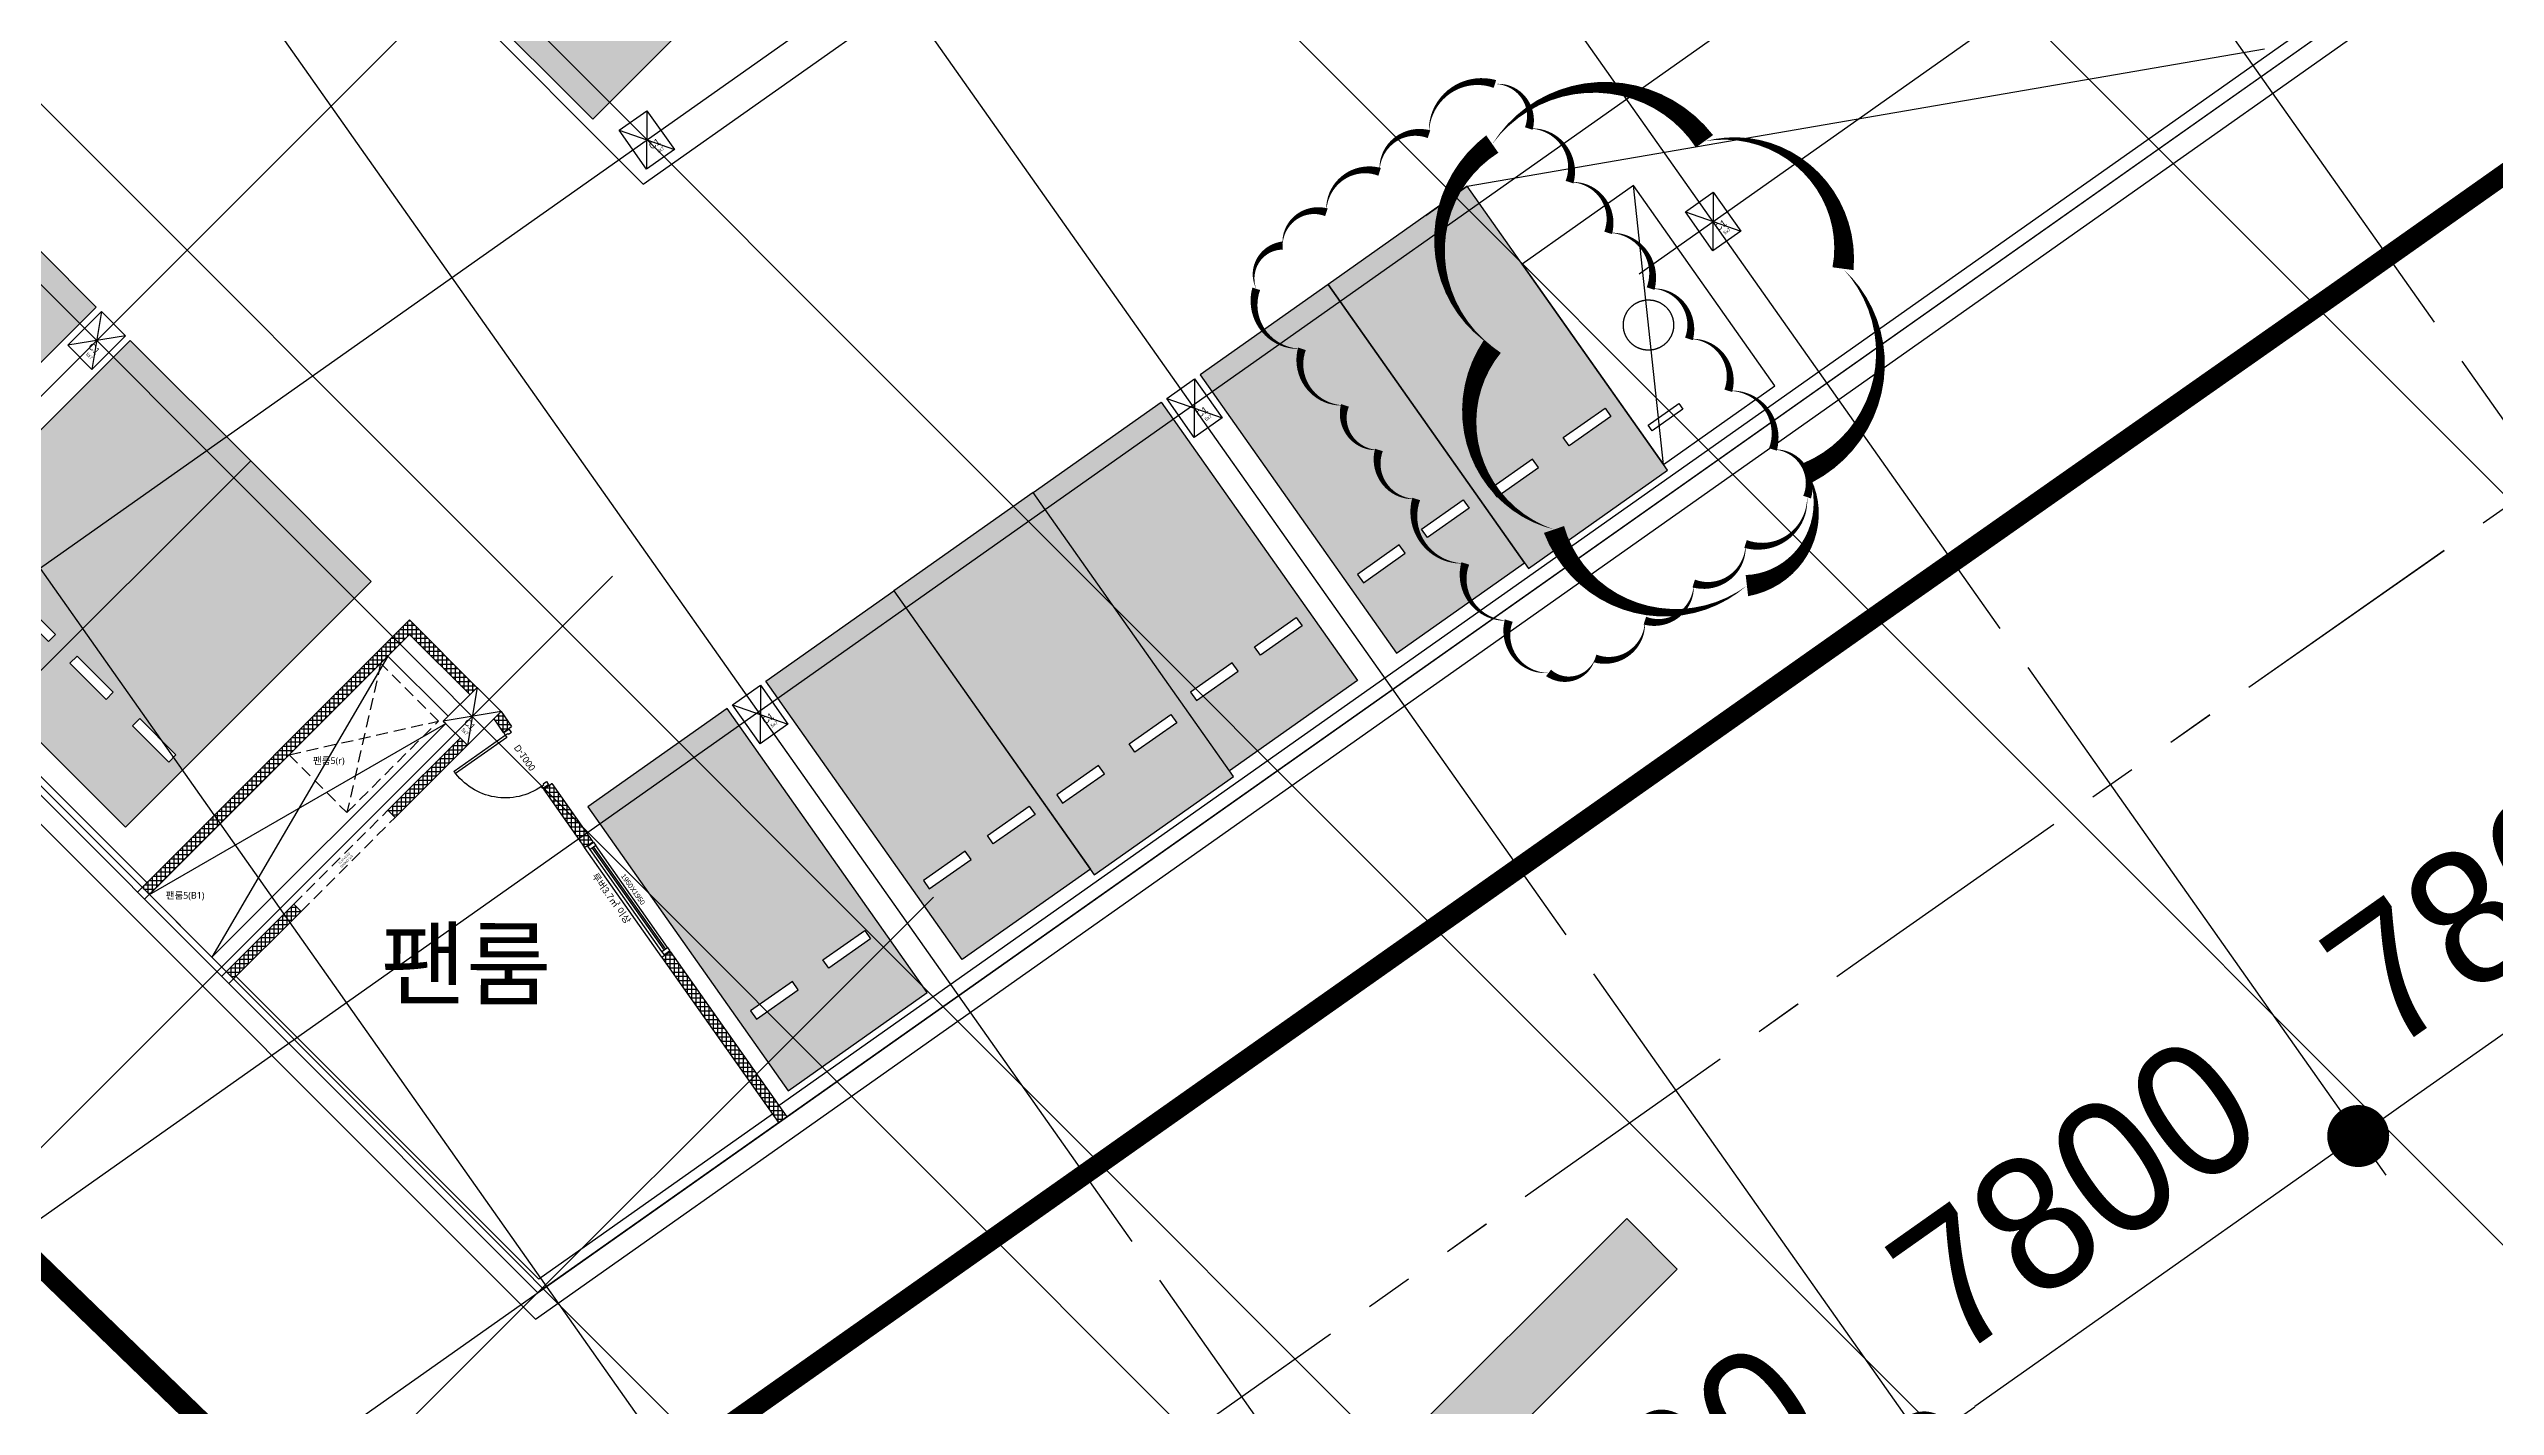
# Model space of a CAD drawing. Header units: millimetres. Extents: x -21000 to 567700, y 435000 to 850800.
# Drawn here: x 263526 to 299436, y 527319 to 547239 of the extents above; entities that cross this region are included whole.
import ezdxf
from ezdxf.enums import TextEntityAlignment as Align
from ezdxf.xclip import XClip

# ---------------------------------------------------------------- set-up
doc = ezdxf.new("R2010")
doc.units = ezdxf.units.MM
doc.header["$LTSCALE"] = 700
doc.header["$XCLIPFRAME"] = 2
for name, pattern in [('AB_Pbase$0$HIDDEN1', [0.375, 0.25, -0.125]), ('AB_Pbase$0$PHANTOMX2', [5, 2.5, -0.5, 0.5, -0.5, 0.5, -0.5]), ('AB_Pbase$0$주차장기둥$0$CEN', [62, 60, -1, 0, -1]), ('AB_Pbase$0$주차장기둥$0$PHANTOMX2', [5, 2.5, -0.5, 0.5, -0.5, 0.5, -0.5]), ('AB_Pbase$0$지하1층 동골조$0$PHANTOMX2', [5, 2.5, -0.5, 0.5, -0.5, 0.5, -0.5])]:
    doc.linetypes.add(name, pattern=pattern)
doc.layers.get('0').update_dxf_attribs({"color": 2})
doc.layers.get('Defpoints').update_dxf_attribs({"color": 171})
for name, color, linetype in [('AB_Pbase$0$$0$A-WIN', 4, 'Continuous'), ('AB_Pbase$0$$0$A-WIN-SILL', 8, 'Continuous'), ('AB_Pbase$0$$0$AUDIT_D_140902091233-406', 5, 'Continuous'), ('AB_Pbase$0$$0$P-BW', 3, 'Continuous'), ('AB_Pbase$0$da-open con', 1, 'Continuous'), ('AB_Pbase$0$da-open hid', 8, 'AB_Pbase$0$HIDDEN1'), ('AB_Pbase$0$ELE8', 8, 'Continuous'), ('AB_Pbase$0$FIN', 6, 'Continuous'), ('AB_Pbase$0$SITE', 3, 'AB_Pbase$0$PHANTOMX2'), ('AB_Pbase$0$WAL', 3, 'Continuous'), ('AB_Pbase$0$WIN', 4, 'Continuous'), ('AB_Pbase$0$WIN1', 1, 'Continuous'), ('AB_Pbase$0$건축open', 4, 'AB_Pbase$0$HIDDEN1'), ('AB_Pbase$0$주차(경형)', 9, 'Continuous'), ('AB_Pbase$0$주차-sol', 254, 'Continuous'), ('AB_Pbase$0$주차-일반', 9, 'Continuous'), ('AB_Pbase$0$주차-확장', 7, 'Continuous'), ('AB_Pbase$0$주차장기둥$0$CEN_P', 244, 'AB_Pbase$0$주차장기둥$0$CEN'), ('MAK2', 7, 'Continuous'), ('p_구조전체평면도중심선$0$DIM', 7, 'Continuous'), ('p_구조전체평면도중심선$0$SDIM', 4, 'Continuous')]:
    doc.layers.add(name, color=color, linetype=linetype)
for name, color, linetype, plot in [('AB_Pbase$0$$0$루버 size text', 11, 'Continuous', False), ('AB_Pbase$0$AB_Pbase_지붕층_구조도void$0$DEF_TEXT', 221, 'Continuous', False), ('AB_Pbase$0$AB_Pbase_지하1층_구조도void$0$DEF_TEXT', 221, 'Continuous', False), ('AB_Pbase$0$DEFPOINT', 247, 'Continuous', False), ('AB_Pbase$0$Defponts', 161, 'Continuous', False), ('AB_Pbase$0$주차-카운터', 151, 'Continuous', False), ('AB_Pbase$0$주차장기둥$0$DEFPOINT', 247, 'Continuous', False), ('AB_Pbase$0$주차장기둥$0$Defpoints1', 235, 'Continuous', False), ('AB_Pbase$0$지하1층 동골조$0$Defpoints1', 235, 'Continuous', False)]:
    doc.layers.add(name, color=color, linetype=linetype, plot=plot)
doc.styles.add('AB_Pbase$0$$0$돋움', font='')
doc.styles.add('AB_Pbase$0$$1$돋움', font='')
doc.styles.add('AB_Pbase$0$AB_Pbase_지붕층_구조도void$0$맑은 고딕', font='malgun.ttf')
doc.styles.add('AB_Pbase$0$AB_Pbase_지하1층_구조도void$0$맑은 고딕', font='malgun.ttf')
doc.styles.add('AB_Pbase$0$돋움', font='')
doc.styles.add('AB_Pbase$0$주차장기둥$0$맑은 고딕', font='')
doc.styles.add('p_구조전체평면도중심선$0$도면기준$0$울릉도L', font='')
doc.styles.add('p_구조전체평면도중심선$0$돋움', font='')
doc.styles.get('AB_Pbase$0$$0$돋움').set_extended_font_data('Dotum')
doc.styles.get('AB_Pbase$0$$1$돋움').set_extended_font_data('Dotum')
doc.styles.get('AB_Pbase$0$돋움').set_extended_font_data('Dotum')
doc.styles.get('AB_Pbase$0$주차장기둥$0$맑은 고딕').set_extended_font_data('Dotum')
doc.styles.get('p_구조전체평면도중심선$0$도면기준$0$울릉도L').set_extended_font_data('Dotum')
doc.styles.get('p_구조전체평면도중심선$0$돋움').set_extended_font_data('Dotum')
doc.dimstyles.new('p_구조전체평면도중심선$0$ADIM', dxfattribs={"dimscale": 700, "dimtxt": 3, "dimasz": 1.5, "dimexe": 1, "dimexo": 1, "dimgap": 1, "dimtad": 1, "dimdec": 0, "dimdsep": 46, "dimtxsty": 'p_구조전체평면도중심선$0$돋움', "dimblk1": 'p_구조전체평면도중심선$0$DOT', "dimblk2": 'p_구조전체평면도중심선$0$DOT', "dimsah": 1, "dimcen": 1, "dimdle": 1.5, "dimclrd": 7, "dimclre": 7, "dimclrt": 3, "dimadec": 0, "dimazin": 0, "dimtfac": 1, "dimtdec": 0, "dimtix": 1, "dimtmove": 2, "dimatfit": 3, "dimldrblk": 'p_구조전체평면도중심선$0$_Dot', "dimfxl": 1, "dimtvp": 1, "dimtolj": 1, "dimtzin": 0, "dimarcsym": 0})

# ---------------------------------------------------------------- blocks, each defined once
blk = doc.blocks.new('AB_Pbase$0$SITE0917')
at = {"layer": 'AB_Pbase$0$SITE', "ltscale": 4, "const_width": 300, "flags": 128}
blk.add_lwpolyline([(212876, -144968), (209906, -142008), (204836, -136928), (200146, -132238), (190406, -122488), (180636, -112708), (171034, -103096), (171034, -103096), (158736, -90778), (158736, -90778), (141626, -73668), (139746, -71778), (128760, -60783), (176825, 584), (181318, 2778), (191836, 2802), (195846, 2812), (208846, 2852), (221744, 2892), (225745, 2912), (238652, 2912), (251951, 2992), (272863, 3047), (279849, 3072), (281852, 3072), (297942, 3132), (307301, 3162), (318838, 3162), (322371, 3192), (329338, 3212), (331331, 3221), (331828, 3221), (342783, 3252), (353879, 3292), (357878, 3302), (368882, 3332), (377971, 3362), (436463, 3532), (443896, 3564), (449423, 3588), (453866, 1294), (461852, -10041), (461004, -14962), (456210, -18339), (446980, -24860), (436111, -32530), (433802, -34158), (424035, -41046), (408709, -51856), (403261, -55702), (401224, -57140), (393879, -62330), (377930, -73579), (370949, -78503), (368971, -79898), (360221, -86073), (350807, -92731), (341600, -99229), (316998, -116581), (268640, -150722), (261994, -155385), (240653, -170436), (213593, -144250), (212876, -144968)], dxfattribs=at)
blk = doc.blocks.new('AB_Pbase$0$Door_s_1000')
at = {"layer": 'AB_Pbase$0$Defponts'}
for p, q in [((-10, 100), (-10, 0)), ((1010, 100), (1010, 0))]:
    blk.add_line(p, q, dxfattribs=at)
at = {"layer": 'AB_Pbase$0$WIN'}
for points in [[(40, 100), (80, 100), (80, 1020), (40, 1020)], [(55, 55), (55, 0), (0, 0), (0, 100), (40, 100), (40, 55)], [(945, 55), (945, 0), (1000, 0), (1000, 100), (960, 100), (960, 55)]]:
    blk.add_lwpolyline(points, close=True, dxfattribs=at)
at = {"layer": 'AB_Pbase$0$WIN1'}
blk.add_arc((40, 100), 920, 360, 90, dxfattribs=at)
at = {"layer": 'AB_Pbase$0$Defponts', "style": 'AB_Pbase$0$돋움'}
blk.add_text('D-1000', height=100, rotation=360, dxfattribs=at).set_placement((476, 58), align=Align.MIDDLE)
blk = doc.blocks.new('AB_Pbase$0$지하1층 동골조')
at = {"layer": 'AB_Pbase$0$지하1층 동골조$0$Defpoints1', "linetype": 'AB_Pbase$0$지하1층 동골조$0$PHANTOMX2', "ltscale": 2}
blk.add_lwpolyline([(132535, -113605), (143147, -106116), (155647, -97346), (200767, -65476), (225367, -48126)], dxfattribs=at)
at = {"layer": 'AB_Pbase$0$지하1층 동골조$0$Defpoints1', "linetype": 'AB_Pbase$0$지하1층 동골조$0$PHANTOMX2', "ltscale": 2, "flags": 128}
blk.add_lwpolyline([(305496, 13326), (315263, 20214), (317573, 21842), (328441, 29512), (337671, 36032), (342465, 39410), (343314, 44331), (335327, 55666), (330884, 57959), (325357, 57936), (317924, 57904), (259433, 57734), (250343, 57704), (239340, 57674), (235340, 57664), (224244, 57624), (213290, 57592), (212792, 57592), (210800, 57584), (203833, 57564), (200300, 57534), (188762, 57534), (179403, 57504), (163313, 57444), (161310, 57444), (154324, 57418), (133412, 57364), (120113, 57284), (107206, 57284), (103205, 57264), (90307, 57224), (77307, 57184), (73297, 57174), (62779, 57150), (58286, 54955), (10221, -6411), (21207, -17406), (23087, -19296), (40197, -36406), (52495, -48724), (62097, -58336), (71867, -68116), (81607, -77866), (86297, -82556), (91367, -87636), (94337, -90596), (95054, -89878), (122114, -116064), (143455, -101014), (150102, -96350), (198459, -62209), (223061, -44857), (232269, -38359), (241682, -31701), (250432, -25527), (252410, -24132), (259391, -19208), (275340, -7958), (282685, -2768), (284723, -1330), (290171, 2516)], close=True, dxfattribs=at)
blk = doc.blocks.new('AB_Pbase$0$팬룸 OPEN (19.5X19.5)')
at = {"layer": 'AB_Pbase$0$WAL'}
for p, q in [((165338, 637520), (165338, 637370)), ((167288, 637520), (167288, 637370))]:
    blk.add_line(p, q, dxfattribs=at)
at = {"layer": 'AB_Pbase$0$건축open'}
for p, q in [((167288, 637520), (165338, 637520)), ((167288, 637370), (165338, 637370))]:
    blk.add_line(p, q, dxfattribs=at)
at = {"layer": 'AB_Pbase$0$Defponts', "style": 'AB_Pbase$0$돋움'}
blk.add_text("건축 OPEN'G", height=30, rotation=360, dxfattribs=at).set_placement((166170, 637457))
at = {"layer": 'AB_Pbase$0$Defponts', "color": 6, "style": 'AB_Pbase$0$돋움'}
blk.add_text('(19.5X19.5)', height=30, rotation=360, dxfattribs=at).set_placement((166177, 637402))
blk = doc.blocks.new('AB_Pbase$0$A$C0E753811')
at = {"layer": 'AB_Pbase$0$$0$A-WIN'}
for points in [[(-975, 150), (-915, 150), (-915, 50), (-975, 50)], [(915, 150), (975, 150), (975, 50), (915, 50)]]:
    blk.add_lwpolyline(points, close=True, dxfattribs=at)
at = {"layer": 'AB_Pbase$0$$0$A-WIN-SILL'}
for p, q in [((985, 0), (-985, 0)), ((915, 150), (-915, 150)), ((915, 50), (-915, 50))]:
    blk.add_line(p, q, dxfattribs=at)
at = {"layer": 'AB_Pbase$0$$0$AUDIT_D_140902091233-406'}
for p, q in [((-915, 112), (915, 112)), ((-915, 87), (915, 87))]:
    blk.add_line(p, q, dxfattribs=at)
at = {"layer": 'AB_Pbase$0$$0$P-BW'}
for p, q in [((-985, 0), (-985, 150)), ((985, 0), (985, 150))]:
    blk.add_line(p, q, dxfattribs=at)
at = {"layer": 'AB_Pbase$0$$0$루버 size text', "style": 'AB_Pbase$0$$0$돋움'}
blk.add_text('1950X1950', height=75, rotation=360, dxfattribs=at).set_placement((-75, 170), align=Align.BOTTOM_CENTER)
at = {"layer": 'Defpoints', "style": 'AB_Pbase$0$$1$돋움'}
blk.add_text('루버3.7㎡ 이상', height=100, rotation=360, dxfattribs=at).set_placement((-587, -107), align=Align.MIDDLE_LEFT)
blk = doc.blocks.new('AB_Pbase$0$AB_Pbase_지하1층_골조')
for p, q in [((270667, 528593), (441533, 649151)), ((270700, 528984), (441115, 649223)), ((270667, 528593), (162524, 636793)), ((270700, 528984), (162924, 636818))]:
    blk.add_line(p, q)
blk = doc.blocks.new('AB_Pbase$0$주차장기둥$0$cen 2bl 지하')
at = {"layer": 'AB_Pbase$0$주차장기둥$0$CEN_P'}
for p, q in [((-12695, 19933), (97260, 247440)), ((-5672, 16538), (104282, 244046)), ((-1080, 14319), (108874, 241827)), ((9597, 43075), (21185, 67053)), ((20155, 48112), (-1152, 58410)), ((16761, 41090), (-4546, 51387)), ((13367, 34067), (-7940, 44364)), ((9973, 27044), (-11334, 37341)), ((6752, 20381), (-14554, 30679))]:
    blk.add_line(p, q, dxfattribs=at)
at = {"layer": 'AB_Pbase$0$주차장기둥$0$CEN_P', "color": 54}
for p, q in [((-130483, 82129), (39239, 33413)), ((-87764, 77982), (41391, 40910)), ((-132635, 74631), (37087, 25916)), ((-140574, 68795), (34935, 18418)), ((216, 65895), (-19595, -3125)), ((-143820, 64317), (33501, 13420)), ((-1430, 31888), (-12098, -5277)), ((4973, 30050), (-5694, -7115))]:
    blk.add_line(p, q, dxfattribs=at)
blk = doc.blocks.new('AB_Pbase$0$주차장기둥$0$p기둥 5x7')
blk.add_lwpolyline([(-250, 350), (250, 350), (250, -350), (-250, -350)], close=True)
at = {"layer": 'AB_Pbase$0$주차장기둥$0$DEFPOINT'}
for p, q in [((250, 350), (-250, -350)), ((-250, 350), (250, -350))]:
    blk.add_line(p, q, dxfattribs=at)
at = {"layer": 'AB_Pbase$0$주차장기둥$0$DEFPOINT', "color": 6, "style": 'AB_Pbase$0$주차장기둥$0$맑은 고딕'}
for s, height, p in [('C1', 100, (-24, -160)), ('5x7', 50, (29, -259))]:
    blk.add_text(s, height=height, rotation=0, dxfattribs=at).set_placement(p)
blk = doc.blocks.new('AB_Pbase$0$주차장기둥')
at = {"layer": 'AB_Pbase$0$주차장기둥$0$Defpoints1', "linetype": 'AB_Pbase$0$주차장기둥$0$PHANTOMX2', "ltscale": 2}
blk.add_lwpolyline([(47801, 12842), (53040, 24727), (59238, 38682), (81499, 89239), (93649, 116780)], dxfattribs=at)
for name, p, rotation in [('AB_Pbase$0$주차장기둥$0$cen 2bl 지하', (36992, -11667), 1.99999810188403), ('AB_Pbase$0$주차장기둥$0$p기둥 5x7', (45616, 32934), 66.2054582048853), ('AB_Pbase$0$주차장기둥$0$p기둥 5x7', (40501, 26664), 66.20545820488529), ('AB_Pbase$0$주차장기둥$0$p기둥 5x7', (31584, 25897), 66.2054582048853), ('AB_Pbase$0$주차장기둥$0$p기둥 5x7', (37355, 19527), 66.20545820488529), ('AB_Pbase$0$주차장기둥$0$p기둥 5x7', (26176, 19214), 345.9848215677913), ('AB_Pbase$0$주차장기둥$0$p기둥 5x7', (33744, 17325), 345.9848215677913)]:
    blk.add_blockref(name, p, dxfattribs=dict(rotation=rotation))
blk = doc.blocks.new('AB_Pbase$0$AB_Pbase_지붕층_구조도void')
for p, q in [((219015, -198831), (218520, -201023)), ((217671, -200174), (219863, -199680))]:
    blk.add_line(p, q)
at = {"elevation": 0}
blk.add_lwpolyline([(219015, -198831), (217671, -200174), (218520, -201023), (219864, -199680)], close=True, dxfattribs=at)
at = {"layer": 'AB_Pbase$0$AB_Pbase_지붕층_구조도void$0$DEF_TEXT', "style": 'AB_Pbase$0$AB_Pbase_지붕층_구조도void$0$맑은 고딕'}
blk.add_text('팬룸5(r)', height=100, dxfattribs=at).set_placement((218022, -200309))
blk = doc.blocks.new('AB_Pbase$0$AB_Pbase_지하1층_구조도void', base_point=(49381, 737051))
for p, q in [((268502, 538327), (265920, 533908)), ((265001, 534827), (269351, 537337))]:
    blk.add_line(p, q)
blk.add_lwpolyline([(265920, 533908), (265001, 534827), (268502, 538327), (269386, 537443), (269315, 537372), (269351, 537337)], close=True)
at = {"layer": 'AB_Pbase$0$AB_Pbase_지하1층_구조도void$0$DEF_TEXT', "style": 'AB_Pbase$0$AB_Pbase_지하1층_구조도void$0$맑은 고딕'}
blk.add_text('팬룸5(B1)', height=100, dxfattribs=at).set_placement((265240, 534765))
blk = doc.blocks.new('AB_Pbase$0$실명')
at = {"layer": 'AB_Pbase$0$Defponts', "style": 'AB_Pbase$0$돋움'}
blk.add_text('팬룸', height=1000, rotation=359.9315, dxfattribs=at).set_placement((290660, -297024), align=Align.MIDDLE)
blk = doc.blocks.new('AB_Pbase$0$주차일반')
at = {"layer": 'AB_Pbase$0$주차-sol'}
h = blk.add_hatch(color=254, dxfattribs=at)
h.dxf.hatch_style = 1
h.paths.add_polyline_path([(0, 0), (-2300, 0), (-2300, -5000), (0, -5000)])
h.paths.add_polyline_path([(-200, -3725), (-200, -3875), (-950, -3875), (-950, -3725)], flags=16)
h.paths.add_polyline_path([(-1350, -3725), (-1350, -3875), (-2100, -3875), (-2100, -3725)], flags=16)
at = {"layer": 'AB_Pbase$0$주차-일반', "color": 6}
for points in [[(0, 0), (0, -5000), (-2300, -5000), (-2300, 0)], [(-1350, -3875), (-1350, -3725), (-2100, -3725), (-2100, -3875)], [(-950, -3875), (-950, -3725), (-200, -3725), (-200, -3875)]]:
    blk.add_lwpolyline(points, close=True, dxfattribs=at)
blk = doc.blocks.new('AB_Pbase$0$주차확장')
at = {"layer": 'AB_Pbase$0$주차-sol'}
h = blk.add_hatch(color=252, dxfattribs=at)
h.paths.add_polyline_path([(1525, -3825), (2275, -3825), (2275, -3975), (1525, -3975)], flags=16)
edge = h.paths.add_edge_path()
edge.add_line((0, -5100), (2500, -5100))
edge.add_line((2500, -5100), (2500, 0))
edge.add_line((2500, 0), (0, 0))
edge.add_line((0, 0), (0, -5100))
h.paths.add_polyline_path([(225, -3975), (225, -3825), (975, -3825), (975, -3975)])
at = {"layer": 'AB_Pbase$0$주차-확장'}
blk.add_lwpolyline([(0, 0), (0, -5100), (2500, -5100), (2500, 0)], close=True, dxfattribs=at)
at = {"layer": 'AB_Pbase$0$주차-확장', "ltscale": 600}
for points in [[(975, -3975), (975, -3825), (225, -3825), (225, -3975)], [(1525, -3975), (1525, -3825), (2275, -3825), (2275, -3975)]]:
    blk.add_lwpolyline(points, close=True, dxfattribs=at)
blk = doc.blocks.new('AB_Pbase$0$주차(경형)')
at = {"layer": 'AB_Pbase$0$주차(경형)'}
blk.add_lwpolyline([(2000, -3600), (2000, 0), (0, 0), (0, -3600), (2000, -3600)], dxfattribs=at)
blk.add_lwpolyline([(150, -3000), (700, -3000), (700, -3100), (150, -3100)], close=True, dxfattribs=at)
at = {"layer": 'AB_Pbase$0$주차-카운터', "extrusion": (1.3e-15, -4.51775e-07, 1)}
blk.add_line((0, -3600, 0), (2000, 0), dxfattribs=at)
blk.add_circle((1000, -1800), 369, dxfattribs=at)
blk = doc.blocks.new('AB_Pbase$0$pppaaa_1_1')
at = {"layer": 'AB_Pbase$0$주차(경형)', "extrusion": (0.014484, -0.020528, 0.999684)}
blk.add_blockref('AB_Pbase$0$주차(경형)', (546665, 280079, -6948), dxfattribs=at)
at = {"layer": 'AB_Pbase$0$주차-일반'}
for p, rotation in [((264221, 543449), 314.9848186021622), ((279854, 542052), 35.20545523873221), ((275932, 539285), 35.20545523873221)]:
    blk.add_blockref('AB_Pbase$0$주차일반', p, dxfattribs=dict(at, rotation=rotation))
at = {"layer": 'AB_Pbase$0$주차-일반', "xscale": -1, "rotation": 35.20545496351831}
blk.add_blockref('AB_Pbase$0$주차일반', (280426, 542455), dxfattribs=at)
at = {"layer": 'AB_Pbase$0$주차-확장', "xscale": -1, "rotation": 134.9848186021626}
blk.add_blockref('AB_Pbase$0$주차확장', (269742, 547978), dxfattribs=at)
at = {"layer": 'AB_Pbase$0$주차-확장'}
for p, rotation in [((282306, 543781), 35.20545523873221), ((264721, 542959, 0), 314.9848186021622), ((266488, 541191, 0), 314.9848186021622), ((275932, 539285), 35.20545523873221), ((271438, 536114), 35.20545523873221)]:
    blk.add_blockref('AB_Pbase$0$주차확장', p, dxfattribs=dict(at, rotation=rotation))
blk = doc.blocks.new('AB_Pbase')
at = {"layer": 'AB_Pbase$0$ELE8'}
h = blk.add_hatch(dxfattribs=at)
h.set_pattern_fill('NET', color=256, scale=20, angle=90)
h.set_pattern_definition([(90, (-8e-08, 445500), (-63.5, 1e-14), []), (180, (-8e-08, 445500), (7e-15, -63.5), [])])
h.paths.add_polyline_path([(269704, 537761), (269810, 537867), (268821, 538857), (264895, 534934), (265001, 534827), (268821, 538645)])
h = blk.add_hatch(dxfattribs=at)
h.set_pattern_fill('NET', color=256, scale=20, angle=90)
h.set_pattern_definition([(90, (-9e-08, 445500), (-63.5, 1e-14), []), (180, (-9e-08, 445500), (7e-15, -63.5), [])])
h.paths.add_polyline_path([(270164, 537513), (270056, 537406), (270197, 537206), (270319, 537293)])
h = blk.add_hatch(dxfattribs=at)
h.set_pattern_fill('NET', color=256, scale=20, angle=90)
h.set_pattern_definition([(90, (62138.22, -62171.15), (-63.5, 1e-14), []), (180, (62138.22, -62171.15), (7e-15, -63.5), [])])
h.paths.add_polyline_path([(269669, 537018), (269563, 537124), (268502, 536064), (268608, 535958)])
h = blk.add_hatch(dxfattribs=at)
h.set_pattern_fill('NET', color=256, scale=20, angle=90)
h.set_pattern_definition([(90, (1193.376, 443808.624), (-63.5, 1e-14), []), (180, (1193.376, 443808.624), (7e-15, -63.5), [])])
h.paths.add_polyline_path([(270907, 536459), (270785, 536373), (271390, 535515), (271513, 535602)])
h = blk.add_hatch(dxfattribs=at)
h.set_pattern_fill('NET', color=256, scale=20, angle=90)
h.set_pattern_definition([(90, (59698.054, -64610.02), (-63.5, 1e-14), []), (180, (59698.054, -64610.02), (7e-15, -63.5), [])])
h.paths.add_polyline_path([(267229, 534579), (267123, 534685), (266132, 533696), (266238, 533590)])
h = blk.add_hatch(dxfattribs=at)
h.set_pattern_fill('NET', color=256, scale=20, angle=90)
h.set_pattern_definition([(90, (4040.64, 439773.18), (-63.5, 1e-14), []), (180, (4040.64, 439773.18), (7e-15, -63.5), [])])
h.paths.add_polyline_path([(272648, 533992), (272526, 533905), (274237, 531480), (274360, 531566)])
at = {"layer": 'AB_Pbase$0$DEFPOINT'}
for p, q in [((272252, 545255), (278909, 549952)), ((269106, 548403), (272252, 545255)), ((284348, 545222), (296052, 547239)), ((283740, 544793), (284348, 545222))]:
    blk.add_line(p, q, dxfattribs=at)
at = {"layer": 'AB_Pbase$0$FIN'}
for p, q in [((436138, 645956), (274245, 531730)), ((270717, 529179), (266274, 533625)), ((274151, 531602), (270717, 529179))]:
    blk.add_line(p, q, dxfattribs=at)
blk.add_lwpolyline([(264966, 535004), (205832, 594169)], dxfattribs=at)
at = {"layer": 'AB_Pbase$0$WAL'}
for p, q in [((269059, 523901), (296816, 543453)), ((270056, 537406), (270197, 537206)), ((270164, 537513), (270319, 537293)), ((270197, 537206), (270319, 537293)), ((268502, 536064), (269563, 537124)), ((268608, 535958), (269669, 537018)), ((270785, 536373), (270907, 536459)), ((270785, 536373), (271390, 535515)), ((270907, 536459), (271513, 535602)), ((266062, 533625), (267123, 534685)), ((266168, 533519), (267229, 534579)), ((272648, 533992), (274360, 531566)), ((272526, 533905), (274237, 531480))]:
    blk.add_line(p, q, dxfattribs=at)
for points in [[(264825, 534863), (268821, 538857), (269810, 537867)], [(264931, 534757), (268821, 538645), (269704, 537761)]]:
    blk.add_lwpolyline(points, dxfattribs=at)
for name, p, rotation in [('AB_Pbase$0$AB_Pbase_지하1층_골조', (0, 0), 359.9999999999999), ('AB_Pbase$0$주차장기둥', (231893, 539971), 329.0000000345588), ('AB_Pbase$0$지하1층 동골조', (146945, 639965), 359.9999999999994), ('AB_Pbase$0$SITE0917', (28406, 694337), 359.9999999999983), ('AB_Pbase$0$실명', (-21011, 830850), 359.9999999999999), ('AB_Pbase$0$팬룸 OPEN (19.5X19.5)', (-65125, 1103752), 224.9848216023602), ('AB_Pbase$0$A$C0E753811', (271958, 534710), 305.2054410175502)]:
    blk.add_blockref(name, p, dxfattribs=dict(rotation=rotation))
at = {"layer": 'AB_Pbase$0$da-open con', "rotation": 359.9999999999999}
blk.add_blockref('AB_Pbase$0$AB_Pbase_지하1층_구조도void', (49381, 737051), dxfattribs=at)
at = {"layer": 'AB_Pbase$0$da-open hid', "rotation": 359.9999999999999}
blk.add_blockref('AB_Pbase$0$AB_Pbase_지붕층_구조도void', (49381, 737052), dxfattribs=at)
at = {"layer": 'AB_Pbase$0$WAL'}
ref = blk.add_blockref('AB_Pbase$0$pppaaa_1_1', (0, 0), dxfattribs=dict(at, rotation=359.9999999999999))
XClip(ref).set_block_clipping_path([(-396188.9384898804, 0.0133324571), (493845.7278262604, 839949.4046300659)])
at = {"layer": 'AB_Pbase$0$WAL', "color": 153, "xscale": -1, "rotation": 125.2054245395134}
blk.add_blockref('AB_Pbase$0$Door_s_1000', (270284, 537256), dxfattribs=at)
blk = doc.blocks.new('p_구조전체평면도중심선$0$DOT')
at = {"layer": 'p_구조전체평면도중심선$0$SDIM', "color": 0, "linetype": 'ByBlock'}
blk.add_line((-0.5, 0), (-1, 0), dxfattribs=at)
at = {"layer": 'p_구조전체평면도중심선$0$SDIM', "color": 0, "linetype": 'ByBlock', "const_width": 0.5}
blk.add_lwpolyline([(-0.25, 0, 1), (0.25, 0, 1)], format="xyb", close=True, dxfattribs=at)
blk = doc.blocks.new('*D144')
at = {"layer": 'Defpoints', "color": 0, "transparency": 16777216}
for p in [(257392, -160103), (251019, -164600), (262648, -167552)]:
    blk.add_point(p, dxfattribs=at)
at = {"layer": 'p_구조전체평면도중심선$0$DIM', "color": 7, "lineweight": -2, "transparency": 16777216}
for p, q in [((257796, -160675), (263051, -168124)), ((251422, -165172), (256678, -172620)), ((257018, -171524), (261904, -168076))]:
    blk.add_line(p, q, dxfattribs=at)
at = {"layer": 'p_구조전체평면도중심선$0$DIM', "color": 7, "lineweight": -2, "transparency": 16777216, "xscale": 910, "yscale": 910, "zscale": 910}
for p, rotation in [((262648, -167552), 35.20545823924199), ((256275, -172048), 215.205458239242)]:
    blk.add_blockref('p_구조전체평면도중심선$0$DOT', p, dxfattribs=dict(at, rotation=rotation))
at = {"layer": 'p_구조전체평면도중심선$0$DIM', "color": 3, "transparency": 16777216, "insert": (258492, -168426), "char_height": 1960, "attachment_point": 5, "rotation": 35.2055, "style": 'p_구조전체평면도중심선$0$도면기준$0$울릉도L'}
blk.add_mtext('\\A1;7800', dxfattribs=at)
blk = doc.blocks.new('p_구조전체평면도중심선$0$_Dot')
at = {"color": 0, "linetype": 'ByBlock', "lineweight": -2}
blk.add_line((-0.5, 0), (-1, 0), dxfattribs=at)
at = {"color": 0, "linetype": 'ByBlock', "const_width": 0.5}
blk.add_lwpolyline([(-0.25, 0, 1), (0.25, 0, 1)], format="xyb", close=True, dxfattribs=at)
blk = doc.blocks.new('*D145')
at = {"layer": 'Defpoints', "color": 0, "transparency": 16777216}
for p in [(263765, -155606), (257392, -160103), (262648, -167552)]:
    blk.add_point(p, dxfattribs=at)
at = {"layer": 'p_구조전체평면도중심선$0$DIM', "color": 7, "lineweight": -2, "transparency": 16777216}
for p, q in [((264169, -156178), (269425, -163627)), ((257796, -160675), (263051, -168124)), ((268278, -163579), (263391, -167027))]:
    blk.add_line(p, q, dxfattribs=at)
at = {"layer": 'p_구조전체평면도중심선$0$DIM', "color": 7, "lineweight": -2, "transparency": 16777216, "xscale": 910, "yscale": 910, "zscale": 910}
for p, rotation in [((269021, -163055), 35.20545823917886), ((262648, -167552), 215.2054582391789)]:
    blk.add_blockref('p_구조전체평면도중심선$0$DOT', p, dxfattribs=dict(at, rotation=rotation))
at = {"layer": 'p_구조전체평면도중심선$0$DIM', "color": 3, "transparency": 16777216, "insert": (264865, -163929), "char_height": 1960, "attachment_point": 5, "rotation": 35.2055, "style": 'p_구조전체평면도중심선$0$도면기준$0$울릉도L'}
blk.add_mtext('\\A1;7800', dxfattribs=at)
blk = doc.blocks.new('*D146')
at = {"layer": 'Defpoints', "color": 0, "transparency": 16777216}
for p in [(276512, -146612), (270139, -151109), (275394, -158558)]:
    blk.add_point(p, dxfattribs=at)
at = {"layer": 'p_구조전체평면도중심선$0$DIM', "color": 7, "lineweight": -2, "transparency": 16777216}
for p, q in [((276916, -147184), (282171, -154633)), ((270542, -151681), (275798, -159130)), ((281024, -154586), (276138, -158033))]:
    blk.add_line(p, q, dxfattribs=at)
at = {"layer": 'p_구조전체평면도중심선$0$DIM', "color": 7, "lineweight": -2, "transparency": 16777216, "xscale": 910, "yscale": 910, "zscale": 910}
for p, rotation in [((281768, -154061), 35.20545823908423), ((275394, -158558), 215.2054582390842)]:
    blk.add_blockref('p_구조전체평면도중심선$0$DOT', p, dxfattribs=dict(at, rotation=rotation))
at = {"layer": 'p_구조전체평면도중심선$0$DIM', "color": 3, "transparency": 16777216, "insert": (277612, -154936), "char_height": 1960, "attachment_point": 5, "rotation": 35.2055, "style": 'p_구조전체평면도중심선$0$도면기준$0$울릉도L'}
blk.add_mtext('\\A1;7800', dxfattribs=at)
blk = doc.blocks.new('*D147')
at = {"layer": 'Defpoints', "color": 0, "transparency": 16777216}
for p in [(270139, -151109), (263765, -155606), (275394, -158558)]:
    blk.add_point(p, dxfattribs=at)
at = {"layer": 'p_구조전체평면도중심선$0$DIM', "color": 7, "lineweight": -2, "transparency": 16777216}
for p, q in [((270542, -151681), (275798, -159130)), ((264169, -156178), (269425, -163627)), ((269765, -162530), (274651, -159083))]:
    blk.add_line(p, q, dxfattribs=at)
at = {"layer": 'p_구조전체평면도중심선$0$DIM', "color": 7, "lineweight": -2, "transparency": 16777216, "xscale": 910, "yscale": 910, "zscale": 910}
for p, rotation in [((275394, -158558), 35.20545823942252), ((269021, -163055), 215.2054582394225)]:
    blk.add_blockref('p_구조전체평면도중심선$0$DOT', p, dxfattribs=dict(at, rotation=rotation))
at = {"layer": 'p_구조전체평면도중심선$0$DIM', "color": 3, "transparency": 16777216, "insert": (271238, -159433), "char_height": 1960, "attachment_point": 5, "rotation": 35.2055, "style": 'p_구조전체평면도중심선$0$도면기준$0$울릉도L'}
blk.add_mtext('\\A1;7800', dxfattribs=at)
blk = doc.blocks.new('*D193')
at = {"layer": 'Defpoints', "color": 0, "transparency": 16777216}
for p in [(251019, -164600), (244972, -168866), (250228, -176315)]:
    blk.add_point(p, dxfattribs=at)
at = {"layer": 'p_구조전체평면도중심선$0$DIM', "color": 7, "lineweight": -2, "transparency": 16777216}
for p, q in [((251422, -165172), (256678, -172620)), ((245376, -169438), (250632, -176886)), ((255531, -172573), (250972, -175790))]:
    blk.add_line(p, q, dxfattribs=at)
at = {"layer": 'p_구조전체평면도중심선$0$DIM', "color": 7, "lineweight": -2, "transparency": 16777216, "xscale": 910, "yscale": 910, "zscale": 910}
for p, rotation in [((256275, -172048), 35.20545823944801), ((250228, -176315), 215.2054582394479)]:
    blk.add_blockref('p_구조전체평면도중심선$0$DOT', p, dxfattribs=dict(at, rotation=rotation))
at = {"layer": 'p_구조전체평면도중심선$0$DIM', "color": 3, "transparency": 16777216, "insert": (252282, -172808), "char_height": 1960, "attachment_point": 5, "rotation": 35.2055, "style": 'p_구조전체평면도중심선$0$도면기준$0$울릉도L'}
blk.add_mtext('\\A1;7400', dxfattribs=at)
blk = doc.blocks.new('p_구조전체평면도중심선')
at = {"layer": 'p_구조전체평면도중심선$0$DIM'}
for p1, p2, distance, picture, middle in [((276512.1, -146612.4), (270138.8, -151109.2), 9116.3, '*D146', (277611.8, -154935.8)), ((263765.5, -155606), (270138.8, -151109.2), -9116.3, '*D147', (271238.5, -159432.6)), ((263765.5, -155606), (257392.2, -160102.8), 9116.3, '*D145', (264865.2, -163929.4)), ((251018.9, -164599.5), (257392.2, -160102.8), -9116.3, '*D144', (258491.9, -168426.2)), ((251018.9, -164599.5), (244972.4, -168865.7), 9116.3, '*D193', (252282, -172807.6))]:
    dim = blk.add_aligned_dim(p1=p1, p2=p2, distance=distance, dimstyle='p_구조전체평면도중심선$0$ADIM', override={"dimtxt": 2.8, "dimasz": 1.3, "dimtxsty": 'p_구조전체평면도중심선$0$도면기준$0$울릉도L'}, dxfattribs=at)
    dim.commit()
    dim.dimension.update_dxf_attribs({"geometry": picture, "text_midpoint": middle})

msp = doc.modelspace()

# ---------------------------------------------------------------- block references
ref = msp.add_blockref('AB_Pbase', (0, 0))
XClip(ref).set_block_clipping_path([(-0.000000015, 445500.0000000148), (493845.7187941075, 839949.3912975936)])

# ---------------------------------------------------------------- next in the draw order: linework, layer by layer
at = {"layer": 'Defpoints', "elevation": 15}
msp.add_lwpolyline([(284754, 546724, 0, 120, -0.520567), (285251, 546070, 0, 120, -0.520567), (285850, 545283, 0, 120, -0.520567), (286416, 544539, 0, 120, -0.520567), (287039, 543721, 0, 120, -0.520567), (287602, 542982, 0, 120, -0.520567), (288180, 542221, 0, 120, -0.520567), (288835, 541360, 0, 120, -0.520567), (289337, 540660, 0, 120, -0.520567), (288433, 539972, 0, 120, -0.520567), (287672, 539392, 0, 120, -0.520567), (286955, 538847, 0, 120, -0.520567), (286225, 538291, 0, 120, -0.520567), (285541, 538080, 0, 120, -0.520567), (284957, 538848, 0, 120, -0.520567), (284318, 539687, 0, 120, -0.520567), (283598, 540633, 0, 120, -0.520567), (283051, 541352, 0, 120, -0.520567), (282552, 542007, 0, 120, -0.520567), (281921, 542837, 0, 120, -0.520567), (281250, 543718, 0, 120, -0.520567), (281637, 544352, 0, 120, -0.520567), (282280, 544841, 0, 120, -0.520567), (283061, 545435, 0, 120, -0.520567), (283786, 545987, 0, 120, -0.520567)], format="xyseb", close=True, dxfattribs=at)
at = {"layer": 'Defpoints', "color": 11, "true_color": 0xf27172, "elevation": 0}
msp.add_lwpolyline([(284715, 545842, 0, 312, -0.520567), (287830, 545883, 0, 312, -0.520567), (289864, 544013, 0, 312, -0.520567), (289346, 541017, 0, 312, -0.520567), (288453, 539361, 0, 312, -0.520567), (285621, 540185, 0, 312, -0.520567), (284715, 542870, 0, 312, -0.520567)], format="xyseb", close=True, dxfattribs=at)
at = {"layer": 'MAK2'}
msp.add_lwpolyline([(235954, 573901), (283965, 525865), (287431, 529329), (286688, 530072), (283223, 526608)], dxfattribs=at)
msp.add_solid([(286688, 530072), (283223, 526608), (287431, 529329), (283965, 525865)], dxfattribs=at)

# ---------------------------------------------------------------- next in the draw order: block references
msp.add_blockref('p_구조전체평면도중심선', (28406, 694337))

doc.saveas('drawing.dxf')
